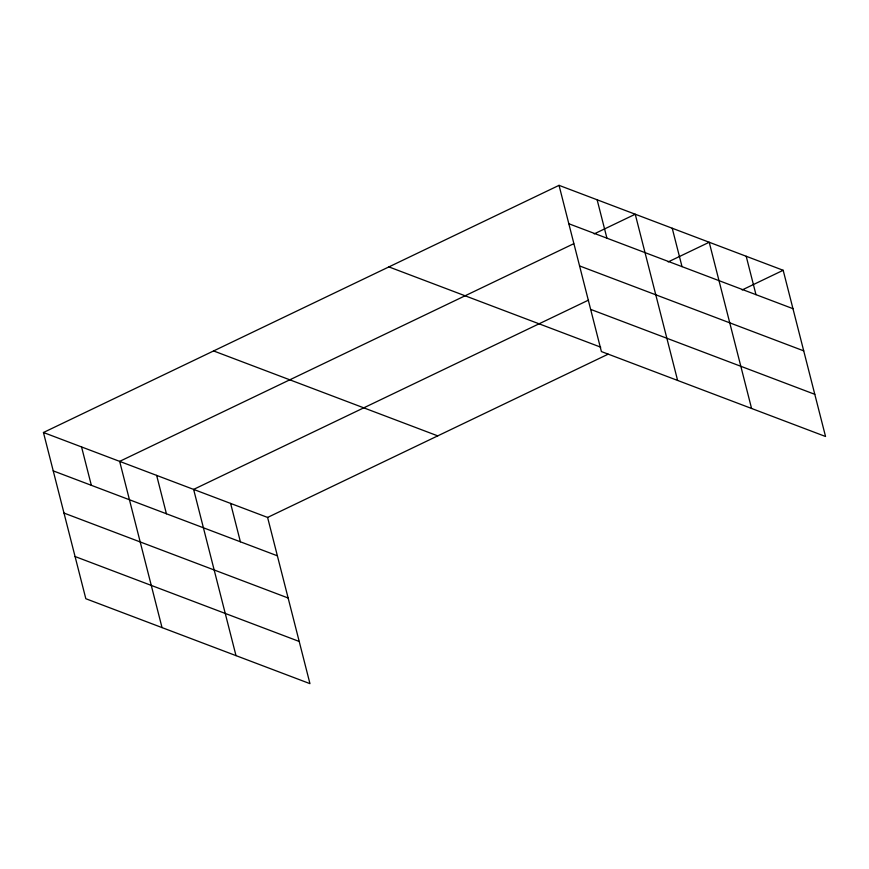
<?xml version="1.0" encoding="UTF-8"?>
<svg xmlns="http://www.w3.org/2000/svg" width="869" height="869" viewBox="0 0 869 869"><rect width="100%" height="100%" fill="white"/><g stroke="black" fill="none" stroke-linecap="round" stroke-linejoin="round"><path stroke-width="1.3" d="M43.45 432.501L267.598 517.435L309.961 683.653L85.825 598.719L43.45 432.501L559.039 185.347L783.175 270.281L825.55 436.499L601.402 351.565L559.039 185.347M573.703 243.722L119.661 461.374L162.025 627.592M594.211 233.891L635.239 214.23L677.614 380.448M588.541 300.098L193.624 489.399L235.999 655.628M668.185 261.917L709.213 242.255L751.576 408.473M267.598 517.435L608.17 354.172M742.159 289.953L783.175 270.281M568.815 223.735L792.962 308.669M579.569 265.925L803.716 350.859M590.648 309.386L814.796 394.32M388.888 266.902L600.707 347.166M213.589 350.935L437.737 435.869M53.237 470.879L277.385 555.812M63.991 513.068L288.139 598.002M75.071 556.529L299.218 641.463M746.199 256.268L755.976 294.656M672.226 228.243L682.013 266.631M597.133 199.783L606.92 238.171M230.611 503.412L240.398 541.8M156.648 475.386L166.424 513.775M81.556 446.938L91.343 485.326"/></g></svg>
